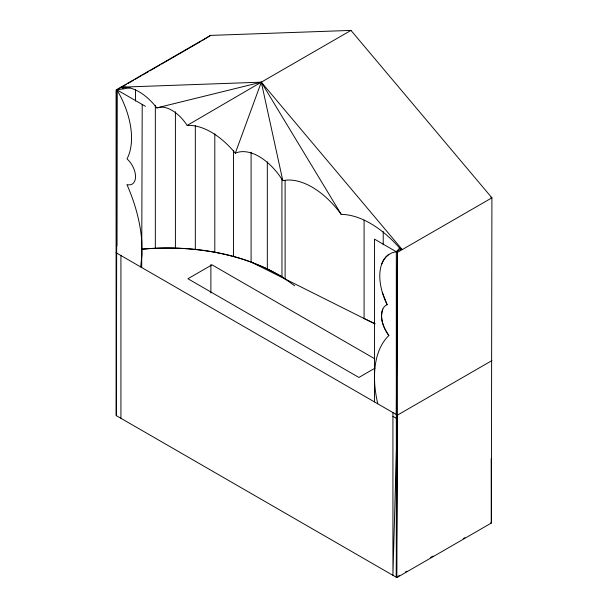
<?xml version="1.0" encoding="UTF-8"?>
<svg xmlns="http://www.w3.org/2000/svg" width="608" height="608" viewBox="0 0 608 608"><rect width="100%" height="100%" fill="white"/><g stroke="black" fill="none" stroke-linecap="round" stroke-linejoin="round"><path stroke-width="0.91" d="M123.682 88.776L120.916 87.18L261.296 82.171L402.238 249.599L399.638 248.102L396.317 251.735L396.317 577.273L396.849 577.6L491.348 523.04L491.91 197.828L350.968 30.4L210.588 35.408L116.09 89.969L116.09 415.507L396.317 577.273L397.412 415.158L397.412 252.388L374.498 239.134L374.498 401.903M141.702 267.497L142.204 104.439M396.849 577.6L397.412 415.158L116.09 252.738M396.317 414.504L397.412 252.388L491.91 197.828L490.793 197.19M140.684 266.912L141.96 254.722L141.786 241.612A122.124 70.756 60.2 0 0 126.928 184.574A16.234 9.409 60.2 0 0 135.531 176.677A16.234 9.409 60.2 0 0 127.004 158.886A67.245 38.958 60.2 0 0 116.911 89.84L121.212 87.354A47.606 27.489 60 0 1 156.788 107.89L261.296 82.171L350.968 30.4M401.12 248.961L396.317 251.735L392.373 252.662L388.854 254.448A48.351 27.915 60 0 0 387.136 304.692A22.944 13.247 60 0 0 382.782 309.122C379.453 318.174 383.542 328.1 388.854 335.51A101.878 58.816 60 0 0 377.781 403.796M341.225 214.373A73.15 42.233 60 0 0 282.819 180.652A50.578 29.199 60 0 0 235.296 153.216L261.296 82.171L341.225 214.373A93.807 54.158 60 0 1 399.638 248.102M382.782 309.122C379.384 318.136 383.61 328.107 388.854 335.51M381.535 264.533L383.382 260.444L385.837 257.062L388.854 254.448M156.788 107.89L161.386 107.107A33.782 19.502 60 0 1 187.18 125.438L261.296 82.171L282.819 180.652M123.682 85.926L126.152 84.504M127.794 83.554L133.555 80.226M135.204 79.276L140.957 75.954M142.606 75.004L148.367 71.683M150.009 70.733L159.881 65.033M161.523 64.083L201.012 41.283M202.662 40.333L210.588 35.408M374.954 368.182L358.895 377.454L187.918 278.738L212.01 264.83L374.764 358.804M491.91 360.597L397.412 415.158L392.928 575.312L392.928 412.543M397.951 576.331L399.585 575.388M405.3 572.082L406.927 571.14M430.601 557.475L433.048 556.062M463.25 538.627L464.884 537.685M130.021 87.788L116.911 89.84L116.409 415.667M142.082 249.174C189.886 244.918 240.122 252.115 281.922 276.739L294.682 285.73M374.908 323.92L251.089 261.98L251.089 152.205M375.022 323.684L364.086 318.501L364.086 220.081M145.403 106.286L116.911 89.84L116.911 245.982M392.928 416.351L396.317 418.304M490.793 522.728L491.348 523.04L491.203 458.607M387.136 304.692L382.295 292.281M383.238 231.557L383.238 244.804M285.114 180.576L285.114 278.996M281.922 179.269L281.968 276.792L267.391 268.858L251.18 262.063A156.986 90.638 0 0 0 142.31 249.166M267.322 161.857L267.322 268.789M233.48 150.427L233.48 256.416M214.799 133.897L214.799 252.191M210.885 264.594L210.885 292.988M195.335 125.4L195.335 249.371M175.4 111.735L175.4 248.011M155.336 105.222L155.336 248.117M135.455 89.771L135.455 101.126M120.924 255.504L120.924 418.274M187.18 125.438A70.292 40.584 60 0 1 235.296 153.216"/></g></svg>
